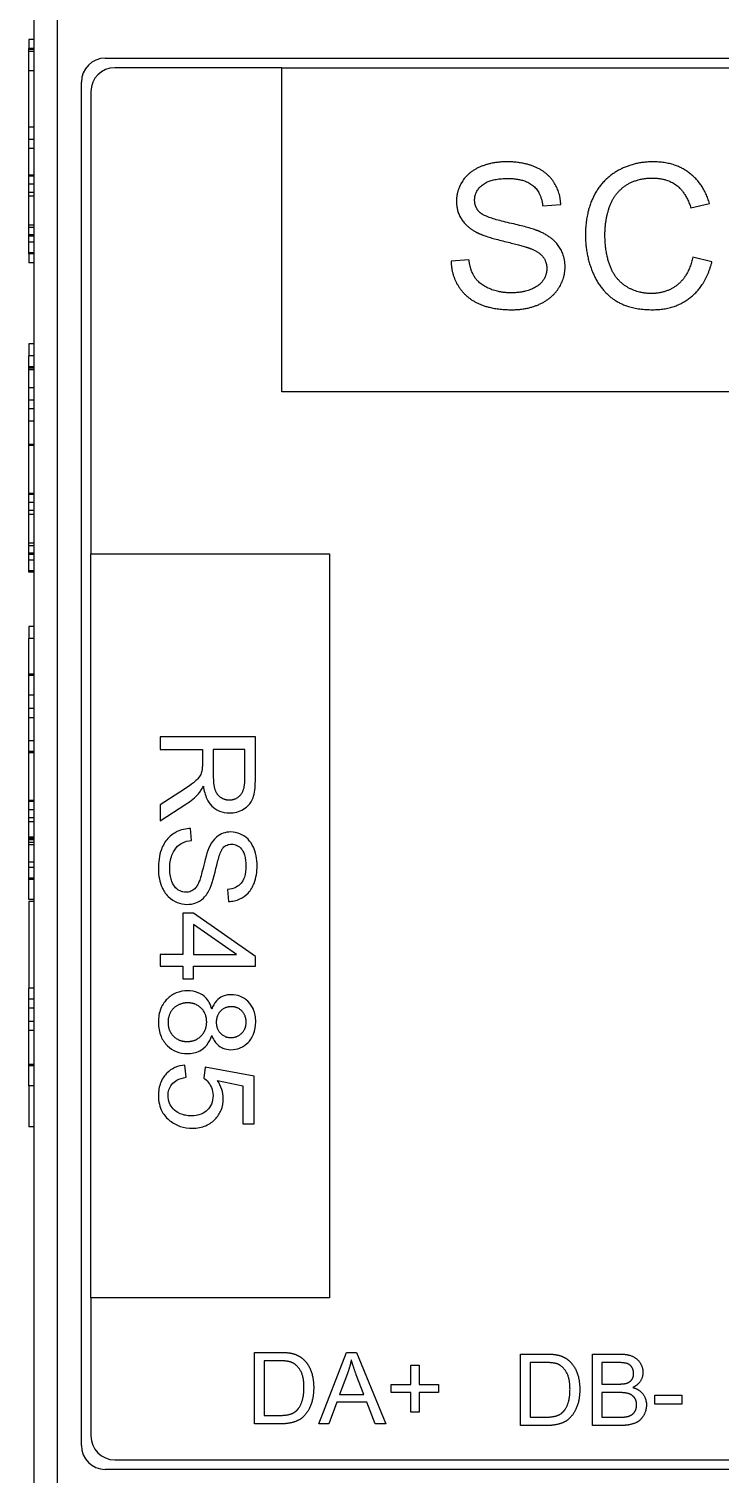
# Model space of a CAD drawing. Header units: millimetres. Extents: x -1721 to 4288, y -273 to 2028.
# Drawn here: x 528.74 to 540.34, y 369.57 to 393.82 of the extents above; entities that cross this region are included whole.
import ezdxf

# ---------------------------------------------------------------- set-up
doc = ezdxf.new("R2010")
doc.units = ezdxf.units.MM
doc.header["$LTSCALE"] = 5
doc.header["$MEASUREMENT"] = 0
doc.layers.add('圖框', color=7, linetype='CONTINUOUS')

msp = doc.modelspace()

# ---------------------------------------------------------------- linework, layer by layer
at = {"layer": '圖框'}
for p, q in [((528.823, 406.218), (528.823, 365.892)), ((529.223, 365.892), (529.223, 406.218)), ((528.743, 393.643), (528.743, 393.493)), ((528.823, 393.643), (528.743, 393.643)), ((528.823, 393.493), (528.743, 393.493)), ((528.743, 393.443), (528.743, 393.477)), ((528.823, 393.477), (528.743, 393.477)), ((528.743, 393.119), (528.743, 393.443)), ((528.823, 393.443), (528.743, 393.443)), ((528.743, 392.176), (528.743, 393.119)), ((528.823, 393.119), (528.743, 393.119)), ((530.023, 393.332), (562.023, 393.332)), ((532.983, 393.172), (530.183, 393.172)), ((532.983, 387.732), (532.983, 393.172)), ((532.983, 393.172), (558.583, 393.172)), ((529.623, 370.052), (529.623, 392.932)), ((529.783, 392.772), (529.783, 385.012)), ((528.823, 392.176), (528.743, 392.176)), ((528.823, 391.966), (528.743, 391.966)), ((528.743, 391.368), (528.743, 391.816)), ((528.823, 391.816), (528.743, 391.816)), ((528.823, 391.368), (528.743, 391.368)), ((528.743, 391.215), (528.743, 391.352)), ((528.823, 391.352), (528.743, 391.352)), ((528.823, 391.215), (528.743, 391.215)), ((528.743, 391.015), (528.743, 391.079)), ((528.823, 391.079), (528.743, 391.079)), ((528.823, 391.015), (528.743, 391.015)), ((537.362, 390.852), (537.665, 390.876)), ((539.848, 390.819), (540.16, 390.894)), ((528.823, 390.532), (528.743, 390.532)), ((528.823, 390.49), (528.743, 390.49)), ((528.743, 390.346), (528.743, 390.366)), ((528.823, 390.366), (528.743, 390.366)), ((528.823, 390.346), (528.743, 390.346)), ((528.743, 390.066), (528.743, 390.245)), ((528.823, 390.245), (528.743, 390.245)), ((528.823, 390.066), (528.743, 390.066)), ((528.743, 390.046), (528.743, 389.896)), ((528.823, 390.046), (528.743, 390.046)), ((540.201, 389.914), (539.882, 389.994)), ((528.823, 389.896), (528.743, 389.896)), ((536.125, 389.948), (535.825, 389.923)), ((528.743, 388.54), (528.743, 388.335)), ((528.823, 388.54), (528.743, 388.54)), ((528.823, 388.335), (528.743, 388.335)), ((528.743, 388.154), (528.743, 388.335)), ((528.823, 388.154), (528.743, 388.154)), ((528.743, 388.132), (528.743, 388.138)), ((528.823, 388.138), (528.743, 388.138)), ((528.743, 388.104), (528.743, 388.132)), ((528.823, 388.132), (528.743, 388.132)), ((528.743, 387.8), (528.743, 388.104)), ((528.823, 388.104), (528.743, 388.104)), ((528.823, 387.8), (528.743, 387.8)), ((528.823, 387.595), (528.743, 387.595)), ((558.583, 387.732), (532.983, 387.732)), ((528.743, 387.24), (528.743, 387.45)), ((528.823, 387.45), (528.743, 387.45)), ((528.823, 387.24), (528.743, 387.24)), ((528.823, 386.852), (528.743, 386.852)), ((528.743, 386.029), (528.743, 386.832)), ((528.823, 386.832), (528.743, 386.832)), ((528.823, 386.029), (528.743, 386.029)), ((528.743, 385.876), (528.743, 386.013)), ((528.823, 386.013), (528.743, 386.013)), ((528.823, 385.876), (528.743, 385.876)), ((528.743, 385.676), (528.743, 385.74)), ((528.823, 385.74), (528.743, 385.74)), ((528.823, 385.676), (528.743, 385.676)), ((528.823, 385.193), (528.743, 385.193)), ((528.823, 385.151), (528.743, 385.151)), ((528.743, 385.006), (528.743, 385.027)), ((528.823, 385.027), (528.743, 385.027)), ((528.823, 385.006), (528.743, 385.006)), ((528.743, 384.727), (528.743, 384.906)), ((528.823, 384.906), (528.743, 384.906)), ((529.783, 385.012), (533.783, 385.012)), ((529.783, 372.532), (529.783, 385.012)), ((533.783, 385.012), (533.783, 372.532)), ((528.823, 384.727), (528.743, 384.727)), ((528.823, 384.707), (528.743, 384.707)), ((528.743, 383.797), (528.743, 383.592)), ((528.823, 383.797), (528.743, 383.797)), ((528.823, 383.592), (528.743, 383.592)), ((528.743, 382.997), (528.743, 383.592)), ((528.823, 382.997), (528.743, 382.997)), ((528.743, 382.975), (528.743, 382.981)), ((528.823, 382.981), (528.743, 382.981)), ((528.743, 382.644), (528.743, 382.975)), ((528.823, 382.975), (528.743, 382.975)), ((528.823, 382.644), (528.743, 382.644)), ((528.823, 382.418), (528.743, 382.418)), ((528.743, 381.874), (528.743, 382.265)), ((528.823, 382.265), (528.743, 382.265)), ((528.743, 381.695), (528.743, 381.874)), ((528.823, 381.874), (528.743, 381.874)), ((530.942, 381.945), (530.942, 381.733)), ((532.542, 381.945), (530.942, 381.945)), ((530.942, 381.733), (531.653, 381.733)), ((531.653, 381.733), (531.653, 381.488)), ((532.365, 381.733), (531.836, 381.733)), ((531.836, 381.733), (531.836, 381.278)), ((532.365, 381.227), (532.365, 381.733)), ((532.542, 381.236), (532.542, 381.945)), ((528.823, 381.695), (528.743, 381.695)), ((528.743, 380.873), (528.743, 381.675)), ((528.823, 381.675), (528.743, 381.675)), ((531.275, 381.014), (530.942, 380.802)), ((528.823, 380.873), (528.743, 380.873)), ((528.823, 380.872), (528.743, 380.872)), ((528.743, 380.719), (528.743, 380.856)), ((528.823, 380.856), (528.743, 380.856)), ((530.942, 380.537), (531.377, 380.814)), ((530.942, 380.802), (530.942, 380.537)), ((528.823, 380.719), (528.743, 380.719)), ((528.743, 380.519), (528.743, 380.583)), ((528.823, 380.583), (528.743, 380.583)), ((528.823, 380.519), (528.743, 380.519)), ((528.743, 380.238), (528.743, 380.258)), ((528.823, 380.258), (528.743, 380.258)), ((531.473, 380.206), (531.456, 380.406)), ((528.823, 380.238), (528.743, 380.238)), ((528.823, 380.215), (528.743, 380.215)), ((528.823, 380.173), (528.743, 380.173)), ((528.823, 380.133), (528.743, 380.133)), ((528.823, 379.843), (528.743, 379.843)), ((528.743, 379.571), (528.743, 379.749)), ((528.823, 379.749), (528.743, 379.749)), ((528.823, 379.571), (528.743, 379.571)), ((528.743, 379.215), (528.743, 379.55)), ((528.823, 379.55), (528.743, 379.55)), ((532.076, 379.382), (532.092, 379.18)), ((528.823, 379.215), (528.743, 379.215)), ((528.743, 379.18), (528.743, 377.724)), ((528.823, 379.18), (528.743, 379.18)), ((531.325, 378.987), (531.325, 378.293)), ((531.505, 378.987), (531.325, 378.987)), ((532.542, 378.258), (531.505, 378.987)), ((532.227, 378.293), (531.505, 378.794)), ((531.505, 378.794), (531.505, 378.293)), ((530.942, 378.293), (530.942, 378.097)), ((531.325, 378.293), (530.942, 378.293)), ((530.942, 378.097), (531.325, 378.097)), ((531.325, 378.097), (531.325, 377.881)), ((531.505, 378.293), (532.227, 378.293)), ((531.505, 378.097), (532.542, 378.097)), ((531.505, 377.881), (531.505, 378.097)), ((532.542, 378.097), (532.542, 378.258)), ((531.325, 377.881), (531.505, 377.881)), ((528.743, 377.544), (528.743, 377.724)), ((528.823, 377.724), (528.743, 377.724)), ((528.743, 377.392), (528.743, 377.544)), ((528.823, 377.544), (528.743, 377.544)), ((528.823, 377.392), (528.743, 377.392)), ((528.823, 377.167), (528.743, 377.167)), ((528.743, 376.444), (528.743, 377.014)), ((528.823, 377.014), (528.743, 377.014)), ((528.823, 376.444), (528.743, 376.444)), ((528.743, 376.089), (528.743, 376.424)), ((528.823, 376.424), (528.743, 376.424)), ((531.378, 376.231), (531.361, 376.437)), ((531.699, 376.402), (531.675, 376.217)), ((532.521, 376.247), (531.699, 376.402)), ((531.904, 376.176), (532.333, 376.089)), ((532.521, 375.452), (532.521, 376.247)), ((528.743, 376.089), (528.743, 375.399)), ((528.823, 376.089), (528.743, 376.089)), ((532.333, 376.089), (532.333, 375.452)), ((532.333, 375.452), (532.521, 375.452)), ((528.823, 375.399), (528.743, 375.399)), ((529.783, 372.532), (529.783, 370.212)), ((533.783, 372.532), (529.783, 372.532)), ((532.528, 370.415), (532.528, 371.615)), ((532.528, 371.615), (532.941, 371.615)), ((533.608, 370.415), (534.069, 371.615)), ((534.069, 371.615), (534.241, 371.615)), ((534.241, 371.615), (534.731, 370.415)), ((536.991, 370.387), (536.991, 371.587)), ((536.991, 371.587), (537.405, 371.587)), ((538.196, 370.387), (538.196, 371.587)), ((538.196, 371.587), (538.646, 371.587)), ((532.939, 371.474), (532.687, 371.474)), ((532.687, 371.474), (532.687, 370.557)), ((535.148, 371.076), (535.148, 371.402)), ((535.148, 371.402), (535.287, 371.402)), ((535.287, 371.402), (535.287, 371.076)), ((537.403, 371.445), (537.15, 371.445)), ((537.15, 371.445), (537.15, 370.528)), ((538.594, 371.445), (538.355, 371.445)), ((538.355, 371.445), (538.355, 371.083)), ((534.086, 371.26), (533.954, 370.908)), ((534.362, 370.908), (534.235, 371.24)), ((534.822, 370.939), (534.822, 371.076)), ((534.822, 371.076), (535.148, 371.076)), ((535.287, 371.076), (535.614, 371.076)), ((535.614, 371.076), (535.614, 370.939)), ((538.355, 371.083), (538.614, 371.083)), ((533.954, 370.908), (534.362, 370.908)), ((535.148, 370.939), (534.822, 370.939)), ((535.148, 370.609), (535.148, 370.939)), ((535.614, 370.939), (535.287, 370.939)), ((535.287, 370.939), (535.287, 370.609)), ((538.632, 370.941), (538.355, 370.941)), ((538.355, 370.941), (538.355, 370.528)), ((539.244, 370.747), (539.244, 370.895)), ((539.244, 370.895), (539.698, 370.895)), ((539.698, 370.895), (539.698, 370.747)), ((532.687, 370.557), (532.943, 370.557)), ((533.908, 370.779), (533.776, 370.415)), ((534.411, 370.779), (533.908, 370.779)), ((534.55, 370.415), (534.411, 370.779)), ((535.287, 370.609), (535.148, 370.609)), ((539.698, 370.747), (539.244, 370.747)), ((532.961, 370.415), (532.528, 370.415)), ((533.776, 370.415), (533.608, 370.415)), ((534.731, 370.415), (534.55, 370.415)), ((537.425, 370.387), (536.991, 370.387)), ((537.15, 370.528), (537.406, 370.528)), ((538.653, 370.387), (538.196, 370.387)), ((538.355, 370.528), (538.654, 370.528)), ((582.023, 369.652), (530.023, 369.652)), ((530.183, 369.812), (581.863, 369.812))]:
    msp.add_line(p, q, dxfattribs=at)
for centre, start, end in [((530.023, 392.932), 90, 180), ((530.183, 392.772), 90, 180), ((530.183, 370.212), 180, 270), ((530.023, 370.052), 180, 270)]:
    msp.add_arc(centre, 0.4, start, end, dxfattribs=at)
for points, knots in [([(528.743, 393.477), (528.743, 393.482), (528.743, 393.486), (528.743, 393.491), (528.743, 393.492), (528.743, 393.493)], [-0.01475641, -0.01475641, -0.01475641, -0.01475641, -0.0069555, -0.0069555, 0, 0, 0, 0]), ([(528.743, 391.966), (528.743, 391.99), (528.743, 392.023), (528.743, 392.088), (528.743, 392.134), (528.743, 392.176)], [-0.02575552, -0.02575552, -0.02575552, -0.02575552, -0.01610937, -0.01610937, 0, 0, 0, 0]), ([(528.743, 391.816), (528.743, 391.816), (528.743, 391.817), (528.743, 391.821), (528.743, 391.824), (528.743, 391.838), (528.743, 391.852), (528.743, 391.892), (528.743, 391.928), (528.743, 391.966)], [-0.03001596, -0.03001596, -0.03001596, -0.03001596, -0.02645705, -0.02645705, -0.02306979, -0.02306979, -0.015561, -0.015561, 0, 0, 0, 0]), ([(528.743, 391.352), (528.743, 391.357), (528.743, 391.361), (528.743, 391.367), (528.743, 391.367), (528.743, 391.368)], [-0.01475641, -0.01475641, -0.01475641, -0.01475641, -0.0069555, -0.0069555, 0, 0, 0, 0]), ([(528.743, 391.079), (528.743, 391.099), (528.743, 391.12), (528.743, 391.153), (528.743, 391.168), (528.743, 391.187), (528.743, 391.195), (528.743, 391.207), (528.743, 391.212), (528.743, 391.215)], [-0.02879067, -0.02879067, -0.02879067, -0.02879067, -0.01974369, -0.01974369, -0.01356803, -0.01356803, -0.00979992, -0.00979992, -0.00657352, -0.00657352, -0.00657352, -0.00657352]), ([(528.743, 390.532), (528.743, 390.585), (528.743, 390.639), (528.743, 390.736), (528.743, 390.781), (528.743, 390.876), (528.743, 390.911), (528.743, 390.959), (528.743, 390.979), (528.743, 391.008), (528.743, 391.012), (528.743, 391.015)], [-0.06138969, -0.06138969, -0.06138969, -0.06138969, -0.05025808, -0.05025808, -0.04073638, -0.04073638, -0.02822185, -0.02822185, -0.01465135, -0.01465135, 0, 0, 0, 0]), ([(528.743, 390.49), (528.743, 390.498), (528.743, 390.507), (528.743, 390.52), (528.743, 390.526), (528.743, 390.532)], [-0.005067663, -0.005067663, -0.005067663, -0.005067663, -0.002048014, -0.002048014, 0, 0, 0, 0]), ([(528.743, 390.046), (528.743, 390.047), (528.743, 390.05), (528.743, 390.061), (528.743, 390.063), (528.743, 390.066)], [-0.05278395, -0.05278395, -0.05278395, -0.05278395, -0.04373737, -0.04373737, -0.04119429, -0.04119429, -0.04119429, -0.04119429]), ([(528.743, 388.138), (528.743, 388.143), (528.743, 388.147), (528.743, 388.152), (528.743, 388.153), (528.743, 388.154)], [-0.01475641, -0.01475641, -0.01475641, -0.01475641, -0.0069555, -0.0069555, 0, 0, 0, 0]), ([(528.743, 387.595), (528.743, 387.624), (528.743, 387.654), (528.743, 387.706), (528.743, 387.723), (528.743, 387.756), (528.743, 387.77), (528.743, 387.795), (528.743, 387.798), (528.743, 387.8)], [-0.04011513, -0.04011513, -0.04011513, -0.04011513, -0.03407848, -0.03407848, -0.02812131, -0.02812131, -0.01881097, -0.01881097, 0, 0, 0, 0]), ([(528.743, 387.45), (528.743, 387.478), (528.743, 387.51), (528.743, 387.556), (528.743, 387.578), (528.743, 387.595)], [-0.0173246, -0.0173246, -0.0173246, -0.0173246, -0.00648976, -0.00648976, 0, 0, 0, 0]), ([(528.743, 386.852), (528.743, 386.888), (528.743, 386.925), (528.743, 387.055), (528.743, 387.148), (528.743, 387.24)], [-0.04923655, -0.04923655, -0.04923655, -0.04923655, -0.03458871, -0.03458871, 0, 0, 0, 0]), ([(528.743, 386.832), (528.743, 386.833), (528.743, 386.834), (528.743, 386.842), (528.743, 386.847), (528.743, 386.852)], [-0.09569168, -0.09569168, -0.09569168, -0.09569168, -0.06490551, -0.06490551, -0.04542619, -0.04542619, -0.04542619, -0.04542619]), ([(528.743, 386.013), (528.743, 386.018), (528.743, 386.022), (528.743, 386.027), (528.743, 386.028), (528.743, 386.029)], [-0.01475641, -0.01475641, -0.01475641, -0.01475641, -0.0069555, -0.0069555, 0, 0, 0, 0]), ([(528.743, 385.74), (528.743, 385.76), (528.743, 385.781), (528.743, 385.814), (528.743, 385.828), (528.743, 385.848), (528.743, 385.855), (528.743, 385.868), (528.743, 385.872), (528.743, 385.876)], [-0.02879067, -0.02879067, -0.02879067, -0.02879067, -0.01974369, -0.01974369, -0.01356803, -0.01356803, -0.00979992, -0.00979992, -0.00657352, -0.00657352, -0.00657352, -0.00657352]), ([(528.743, 385.193), (528.743, 385.246), (528.743, 385.3), (528.743, 385.397), (528.743, 385.441), (528.743, 385.536), (528.743, 385.572), (528.743, 385.62), (528.743, 385.64), (528.743, 385.669), (528.743, 385.673), (528.743, 385.676)], [-0.06138969, -0.06138969, -0.06138969, -0.06138969, -0.05025808, -0.05025808, -0.04073638, -0.04073638, -0.02822185, -0.02822185, -0.01465135, -0.01465135, 0, 0, 0, 0]), ([(528.743, 385.151), (528.743, 385.159), (528.743, 385.167), (528.743, 385.181), (528.743, 385.187), (528.743, 385.193)], [-0.005067663, -0.005067663, -0.005067663, -0.005067663, -0.002048014, -0.002048014, 0, 0, 0, 0]), ([(528.743, 384.707), (528.743, 384.708), (528.743, 384.71), (528.743, 384.721), (528.743, 384.724), (528.743, 384.727)], [-0.05278395, -0.05278395, -0.05278395, -0.05278395, -0.04373737, -0.04373737, -0.04119429, -0.04119429, -0.04119429, -0.04119429]), ([(528.743, 382.981), (528.743, 382.986), (528.743, 382.99), (528.743, 382.995), (528.743, 382.996), (528.743, 382.997)], [-0.01475641, -0.01475641, -0.01475641, -0.01475641, -0.0069555, -0.0069555, 0, 0, 0, 0]), ([(528.743, 382.418), (528.743, 382.45), (528.743, 382.481), (528.743, 382.542), (528.743, 382.56), (528.743, 382.6), (528.743, 382.616), (528.743, 382.638), (528.743, 382.641), (528.743, 382.644)], [-0.02885616, -0.02885616, -0.02885616, -0.02885616, -0.02509201, -0.02509201, -0.02107395, -0.02107395, -0.01295694, -0.01295694, 0, 0, 0, 0]), ([(528.743, 382.265), (528.743, 382.295), (528.743, 382.328), (528.743, 382.376), (528.743, 382.4), (528.743, 382.418)], [-0.01829391, -0.01829391, -0.01829391, -0.01829391, -0.00692608, -0.00692608, 0, 0, 0, 0]), ([(528.743, 381.675), (528.743, 381.677), (528.743, 381.679), (528.743, 381.69), (528.743, 381.693), (528.743, 381.695)], [-0.0373838, -0.0373838, -0.0373838, -0.0373838, -0.02693894, -0.02693894, -0.0245524, -0.0245524, -0.0245524, -0.0245524]), ([(531.653, 381.488), (531.653, 381.465), (531.652, 381.44), (531.65, 381.403), (531.648, 381.385), (531.645, 381.37)], [-0.01427794, -0.01427794, -0.01427794, -0.01427794, -0.00565959, -0.00565959, 0, 0, 0, 0]), ([(531.645, 381.37), (531.639, 381.344), (531.629, 381.32), (531.6, 381.267), (531.581, 381.245), (531.524, 381.188), (531.458, 381.132), (531.275, 381.014)], [-0.1699929, -0.1699929, -0.1699929, -0.1699929, -0.1320455, -0.1320455, -0.0816712, -0.0816712, 0, 0, 0, 0]), ([(532.105, 380.666), (532.147, 380.666), (532.189, 380.671), (532.269, 380.693), (532.307, 380.709), (532.373, 380.749), (532.412, 380.777), (532.483, 380.866), (532.501, 380.912), (532.535, 381.032), (532.542, 381.136), (532.542, 381.236)], [-0.110073, -0.110073, -0.110073, -0.110073, -0.0903426, -0.0903426, -0.070916, -0.070916, -0.0544789, -0.0544789, -0.0374274, -0.0374274, 0, 0, 0, 0]), ([(531.377, 380.814), (531.418, 380.84), (531.457, 380.868), (531.528, 380.927), (531.561, 380.957), (531.59, 380.989)], [-0.0345865, -0.0345865, -0.0345865, -0.0345865, -0.01646863, -0.01646863, 0, 0, 0, 0]), ([(531.59, 380.989), (531.605, 381.006), (531.618, 381.025), (531.644, 381.066), (531.658, 381.092), (531.67, 381.116)], [-0.01846797, -0.01846797, -0.01846797, -0.01846797, -0.01028737, -0.01028737, 0, 0, 0, 0]), ([(531.67, 381.116), (531.68, 381.043), (531.698, 380.968), (531.751, 380.856), (531.778, 380.815), (531.836, 380.758), (531.877, 380.723), (531.992, 380.676), (532.048, 380.666), (532.105, 380.666)], [-0.1428551, -0.1428551, -0.1428551, -0.1428551, -0.085047, -0.085047, -0.0465023, -0.0465023, -0.0214653, -0.0214653, 0, 0, 0, 0]), ([(528.743, 380.856), (528.743, 380.861), (528.743, 380.865), (528.743, 380.871), (528.743, 380.871), (528.743, 380.872)], [-0.01475641, -0.01475641, -0.01475641, -0.01475641, -0.0069555, -0.0069555, 0, 0, 0, 0]), ([(528.743, 380.583), (528.743, 380.603), (528.743, 380.624), (528.743, 380.657), (528.743, 380.672), (528.743, 380.691), (528.743, 380.699), (528.743, 380.711), (528.743, 380.716), (528.743, 380.719)], [-0.02879067, -0.02879067, -0.02879067, -0.02879067, -0.01974369, -0.01974369, -0.01356803, -0.01356803, -0.00979992, -0.00979992, -0.00657352, -0.00657352, -0.00657352, -0.00657352]), ([(528.743, 380.258), (528.743, 380.298), (528.743, 380.339), (528.743, 380.402), (528.743, 380.423), (528.743, 380.468), (528.743, 380.485), (528.743, 380.512), (528.743, 380.516), (528.743, 380.519)], [-0.04219935, -0.04219935, -0.04219935, -0.04219935, -0.03344935, -0.03344935, -0.02705613, -0.02705613, -0.01757714, -0.01757714, 0, 0, 0, 0]), ([(531.456, 380.406), (531.417, 380.405), (531.377, 380.4), (531.301, 380.382), (531.265, 380.37), (531.185, 380.331), (531.127, 380.296), (531.026, 380.185), (530.99, 380.123), (530.927, 379.951), (530.915, 379.834), (530.915, 379.724)], [-0.1423674, -0.1423674, -0.1423674, -0.1423674, -0.1195844, -0.1195844, -0.0976049, -0.0976049, -0.0685264, -0.0685264, -0.0413816, -0.0413816, 0, 0, 0, 0]), ([(532.128, 380.347), (532.084, 380.347), (532.041, 380.34), (531.966, 380.313), (531.927, 380.293), (531.843, 380.221), (531.808, 380.172), (531.781, 380.12)], [-0.065441, -0.065441, -0.065441, -0.065441, -0.04152799, -0.04152799, -0.02220708, -0.02220708, 0, 0, 0, 0]), ([(532.57, 379.782), (532.57, 379.837), (532.565, 379.892), (532.541, 380.012), (532.522, 380.061), (532.486, 380.142), (532.456, 380.187), (532.372, 380.273), (532.321, 380.3), (532.234, 380.337), (532.182, 380.347), (532.128, 380.347)], [-0.06218248, -0.06218248, -0.06218248, -0.06218248, -0.05573517, -0.05573517, -0.0478216, -0.0478216, -0.03541083, -0.03541083, -0.02026342, -0.02026342, 0, 0, 0, 0]), ([(528.743, 380.173), (528.743, 380.179), (528.743, 380.185), (528.743, 380.199), (528.743, 380.207), (528.743, 380.215)], [-0.008072971, -0.008072971, -0.008072971, -0.008072971, -0.003843937, -0.003843937, 0, 0, 0, 0]), ([(528.743, 380.133), (528.743, 380.14), (528.743, 380.15), (528.743, 380.164), (528.743, 380.17), (528.743, 380.173)], [-0.009376737, -0.009376737, -0.009376737, -0.009376737, -0.00339234, -0.00339234, 0, 0, 0, 0]), ([(528.743, 379.843), (528.743, 379.869), (528.743, 379.895), (528.743, 379.95), (528.743, 379.971), (528.743, 380.007), (528.743, 380.027), (528.743, 380.057), (528.743, 380.081), (528.743, 380.133)], [-0.2011873, -0.2011873, -0.2011873, -0.2011873, -0.1675402, -0.1675402, -0.1283039, -0.1283039, -0.0614589, -0.0614589, 0, 0, 0, 0]), ([(531.104, 379.733), (531.104, 379.81), (531.115, 379.886), (531.153, 379.985), (531.175, 380.037), (531.241, 380.116), (531.271, 380.14), (531.359, 380.186), (531.417, 380.2), (531.473, 380.206)], [-0.1207244, -0.1207244, -0.1207244, -0.1207244, -0.0599727, -0.0599727, -0.0371299, -0.0371299, -0.0214066, -0.0214066, 0, 0, 0, 0]), ([(531.781, 380.12), (531.732, 380.028), (531.692, 379.857), (531.64, 379.648), (531.618, 379.564), (531.601, 379.524)], [-0.036386, -0.036386, -0.036386, -0.036386, -0.01650645, -0.01650645, 0, 0, 0, 0]), ([(531.784, 379.404), (531.832, 379.508), (531.874, 379.716), (531.924, 379.91), (531.946, 379.985), (531.98, 380.053), (531.99, 380.069), (532, 380.081)], [-0.06008308, -0.06008308, -0.06008308, -0.06008308, -0.02494585, -0.02494585, -0.00595776, -0.00595776, 0, 0, 0, 0]), ([(532, 380.081), (532.01, 380.091), (532.02, 380.101), (532.042, 380.117), (532.054, 380.123), (532.091, 380.139), (532.117, 380.143), (532.143, 380.143)], [-0.0202065, -0.0202065, -0.0202065, -0.0202065, -0.01494499, -0.01494499, -0.00986777, -0.00986777, 0, 0, 0, 0]), ([(532.143, 380.143), (532.159, 380.143), (532.174, 380.141), (532.205, 380.134), (532.219, 380.129), (532.262, 380.107), (532.286, 380.086), (532.321, 380.044), (532.342, 380.016), (532.378, 379.904), (532.383, 379.836), (532.383, 379.774)], [-0.1004927, -0.1004927, -0.1004927, -0.1004927, -0.0863041, -0.0863041, -0.072351, -0.072351, -0.0437084, -0.0437084, -0.023361, -0.023361, 0, 0, 0, 0]), ([(532.383, 379.774), (532.383, 379.713), (532.377, 379.649), (532.341, 379.54), (532.319, 379.509), (532.28, 379.462), (532.251, 379.439), (532.174, 379.399), (532.125, 379.387), (532.076, 379.382)], [-0.05189234, -0.05189234, -0.05189234, -0.05189234, -0.04160037, -0.04160037, -0.03257209, -0.03257209, -0.01860069, -0.01860069, 0, 0, 0, 0]), ([(532.092, 379.18), (532.125, 379.181), (532.158, 379.185), (532.222, 379.2), (532.253, 379.21), (532.332, 379.247), (532.378, 379.279), (532.469, 379.374), (532.499, 379.434), (532.556, 379.579), (532.57, 379.681), (532.57, 379.782)], [-0.09384722, -0.09384722, -0.09384722, -0.09384722, -0.0839855, -0.0839855, -0.07443526, -0.07443526, -0.05838334, -0.05838334, -0.03798117, -0.03798117, 0, 0, 0, 0]), ([(528.743, 379.55), (528.743, 379.551), (528.743, 379.552), (528.743, 379.56), (528.743, 379.565), (528.743, 379.571)], [-0.1517437, -0.1517437, -0.1517437, -0.1517437, -0.11471051, -0.11471051, -0.08787949, -0.08787949, -0.08787949, -0.08787949]), ([(530.915, 379.724), (530.915, 379.669), (530.92, 379.615), (530.941, 379.511), (530.956, 379.463), (530.998, 379.37), (531.03, 379.314), (531.134, 379.211), (531.189, 379.182), (531.282, 379.143), (531.337, 379.132), (531.394, 379.132)], [-0.08392399, -0.08392399, -0.08392399, -0.08392399, -0.06784683, -0.06784683, -0.05271779, -0.05271779, -0.03763723, -0.03763723, -0.02151979, -0.02151979, 0, 0, 0, 0]), ([(531.376, 379.336), (531.359, 379.336), (531.342, 379.337), (531.309, 379.345), (531.293, 379.35), (531.256, 379.368), (531.23, 379.384), (531.176, 379.442), (531.155, 379.479), (531.122, 379.565), (531.104, 379.634), (531.104, 379.733)], [-0.1348103, -0.1348103, -0.1348103, -0.1348103, -0.1149017, -0.1149017, -0.0951254, -0.0951254, -0.0671717, -0.0671717, -0.0371384, -0.0371384, 0, 0, 0, 0]), ([(531.601, 379.524), (531.592, 379.498), (531.581, 379.473), (531.556, 379.431), (531.542, 379.412), (531.504, 379.373), (531.481, 379.36), (531.434, 379.341), (531.405, 379.336), (531.376, 379.336)], [-0.03209159, -0.03209159, -0.03209159, -0.03209159, -0.0251106, -0.0251106, -0.01928468, -0.01928468, -0.0110005, -0.0110005, 0, 0, 0, 0]), ([(531.394, 379.132), (531.446, 379.132), (531.496, 379.14), (531.578, 379.171), (531.624, 379.194), (531.719, 379.285), (531.756, 379.343), (531.784, 379.404)], [-0.08444594, -0.08444594, -0.08444594, -0.08444594, -0.04958789, -0.04958789, -0.02508063, -0.02508063, 0, 0, 0, 0]), ([(531.405, 377.682), (531.339, 377.682), (531.274, 377.671), (531.155, 377.622), (531.105, 377.587), (531.028, 377.51), (530.986, 377.459), (530.926, 377.312), (530.915, 377.234), (530.915, 377.155)], [-0.1446951, -0.1446951, -0.1446951, -0.1446951, -0.1009666, -0.1009666, -0.0597373, -0.0597373, -0.0294006, -0.0294006, 0, 0, 0, 0]), ([(531.81, 377.376), (531.8, 377.414), (531.787, 377.45), (531.751, 377.516), (531.73, 377.545), (531.676, 377.599), (531.636, 377.629), (531.526, 377.673), (531.466, 377.682), (531.405, 377.682)], [-0.08478191, -0.08478191, -0.08478191, -0.08478191, -0.06380567, -0.06380567, -0.04433706, -0.04433706, -0.0228373, -0.0228373, 0, 0, 0, 0]), ([(532.136, 377.617), (532.108, 377.617), (532.081, 377.615), (532.03, 377.604), (532.006, 377.596), (531.955, 377.571), (531.921, 377.55), (531.853, 377.474), (531.828, 377.426), (531.81, 377.376)], [-0.06972324, -0.06972324, -0.06972324, -0.06972324, -0.05356298, -0.05356298, -0.0383685, -0.0383685, -0.01984789, -0.01984789, 0, 0, 0, 0]), ([(532.548, 377.159), (532.548, 377.197), (532.545, 377.235), (532.531, 377.306), (532.522, 377.34), (532.49, 377.412), (532.463, 377.46), (532.379, 377.541), (532.338, 377.569), (532.242, 377.608), (532.19, 377.617), (532.136, 377.617)], [-0.1056203, -0.1056203, -0.1056203, -0.1056203, -0.0839814, -0.0839814, -0.0641261, -0.0641261, -0.0388947, -0.0388947, -0.020278, -0.020278, 0, 0, 0, 0]), ([(528.743, 377.167), (528.743, 377.199), (528.743, 377.23), (528.743, 377.291), (528.743, 377.309), (528.743, 377.349), (528.743, 377.365), (528.743, 377.386), (528.743, 377.39), (528.743, 377.392)], [-0.02885616, -0.02885616, -0.02885616, -0.02885616, -0.02509201, -0.02509201, -0.02107395, -0.02107395, -0.01295694, -0.01295694, 0, 0, 0, 0]), ([(528.743, 377.014), (528.743, 377.044), (528.743, 377.077), (528.743, 377.125), (528.743, 377.149), (528.743, 377.167)], [-0.01829391, -0.01829391, -0.01829391, -0.01829391, -0.00692608, -0.00692608, 0, 0, 0, 0]), ([(530.915, 377.155), (530.915, 377.113), (530.918, 377.07), (530.933, 376.99), (530.944, 376.952), (530.985, 376.856), (531.022, 376.805), (531.11, 376.719), (531.158, 376.686), (531.272, 376.639), (531.335, 376.628), (531.399, 376.628)], [-0.1012469, -0.1012469, -0.1012469, -0.1012469, -0.0852471, -0.0852471, -0.0704867, -0.0704867, -0.0461454, -0.0461454, -0.0241114, -0.0241114, 0, 0, 0, 0]), ([(532.131, 376.694), (532.185, 376.694), (532.237, 376.703), (532.337, 376.745), (532.381, 376.776), (532.447, 376.843), (532.484, 376.887), (532.538, 377.019), (532.548, 377.089), (532.548, 377.159)], [-0.1265609, -0.1265609, -0.1265609, -0.1265609, -0.0899528, -0.0899528, -0.0533505, -0.0533505, -0.0262792, -0.0262792, 0, 0, 0, 0]), ([(531.399, 376.628), (531.437, 376.628), (531.474, 376.632), (531.545, 376.648), (531.578, 376.66), (531.648, 376.697), (531.689, 376.727), (531.764, 376.817), (531.791, 376.872), (531.81, 376.931)], [-0.07938179, -0.07938179, -0.07938179, -0.07938179, -0.06121279, -0.06121279, -0.04414604, -0.04414604, -0.02299251, -0.02299251, 0, 0, 0, 0]), ([(531.81, 376.931), (531.821, 376.903), (531.833, 376.875), (531.863, 376.827), (531.88, 376.805), (531.936, 376.749), (531.973, 376.73), (532.04, 376.702), (532.085, 376.694), (532.131, 376.694)], [-0.03867587, -0.03867587, -0.03867587, -0.03867587, -0.03277683, -0.03277683, -0.02745294, -0.02745294, -0.017121, -0.017121, 0, 0, 0, 0]), ([(528.743, 376.424), (528.743, 376.425), (528.743, 376.426), (528.743, 376.435), (528.743, 376.439), (528.743, 376.444)], [-0.11241521, -0.11241521, -0.11241521, -0.11241521, -0.09520949, -0.09520949, -0.08507152, -0.08507152, -0.08507152, -0.08507152]), ([(531.361, 376.437), (531.303, 376.431), (531.246, 376.418), (531.141, 376.371), (531.096, 376.34), (531.026, 376.27), (530.985, 376.221), (530.926, 376.075), (530.915, 375.999), (530.915, 375.922)], [-0.1388867, -0.1388867, -0.1388867, -0.1388867, -0.0978389, -0.0978389, -0.0589204, -0.0589204, -0.0287339, -0.0287339, 0, 0, 0, 0]), ([(531.076, 375.924), (531.076, 375.957), (531.08, 375.99), (531.101, 376.052), (531.116, 376.08), (531.163, 376.142), (531.194, 376.165), (531.27, 376.207), (531.324, 376.223), (531.378, 376.231)], [-0.04940578, -0.04940578, -0.04940578, -0.04940578, -0.04073303, -0.04073303, -0.03236477, -0.03236477, -0.02049862, -0.02049862, 0, 0, 0, 0]), ([(531.675, 376.217), (531.703, 376.199), (531.728, 376.177), (531.766, 376.132), (531.788, 376.101), (531.823, 376.018), (531.831, 375.973), (531.831, 375.926)], [-0.05553641, -0.05553641, -0.05553641, -0.05553641, -0.03374381, -0.03374381, -0.01755842, -0.01755842, 0, 0, 0, 0]), ([(532.004, 375.874), (532.004, 375.926), (531.995, 375.978), (531.961, 376.081), (531.936, 376.13), (531.904, 376.176)], [-0.04070739, -0.04070739, -0.04070739, -0.04070739, -0.02084609, -0.02084609, 0, 0, 0, 0]), ([(530.915, 375.922), (530.915, 375.874), (530.92, 375.826), (530.941, 375.735), (530.957, 375.693), (531.012, 375.594), (531.056, 375.545), (531.109, 375.503)], [-0.06034523, -0.06034523, -0.06034523, -0.06034523, -0.04220532, -0.04220532, -0.02530097, -0.02530097, 0, 0, 0, 0]), ([(531.467, 375.585), (531.434, 375.585), (531.4, 375.587), (531.338, 375.599), (531.308, 375.607), (531.225, 375.643), (531.189, 375.675), (531.137, 375.728), (531.115, 375.761), (531.083, 375.838), (531.076, 375.88), (531.076, 375.924)], [-0.05761031, -0.05761031, -0.05761031, -0.05761031, -0.05053719, -0.05053719, -0.04407483, -0.04407483, -0.03127154, -0.03127154, -0.01625751, -0.01625751, 0, 0, 0, 0]), ([(531.831, 375.926), (531.831, 375.876), (531.823, 375.826), (531.787, 375.742), (531.765, 375.709), (531.714, 375.66), (531.681, 375.633), (531.579, 375.592), (531.523, 375.585), (531.467, 375.585)], [-0.1029437, -0.1029437, -0.1029437, -0.1029437, -0.0689696, -0.0689696, -0.0410716, -0.0410716, -0.0208602, -0.0208602, 0, 0, 0, 0]), ([(531.486, 375.376), (531.525, 375.376), (531.565, 375.379), (531.64, 375.394), (531.676, 375.404), (531.78, 375.449), (531.831, 375.491), (531.909, 375.572), (531.943, 375.622), (531.993, 375.741), (532.004, 375.806), (532.004, 375.874)], [-0.08728226, -0.08728226, -0.08728226, -0.08728226, -0.07715558, -0.07715558, -0.0676886, -0.0676886, -0.04819048, -0.04819048, -0.02520955, -0.02520955, 0, 0, 0, 0]), ([(531.109, 375.503), (531.161, 375.461), (531.219, 375.429), (531.348, 375.386), (531.416, 375.376), (531.486, 375.376)], [-0.05110462, -0.05110462, -0.05110462, -0.05110462, -0.02599581, -0.02599581, 0, 0, 0, 0])]:
    msp.add_open_spline(points, degree=3, knots=knots, dxfattribs=at)
for points, degree in [([(536.762, 391.593), (536.518, 391.593), (536.121, 391.428), (535.915, 391.114), (535.915, 390.931)], 2), ([(537.665, 390.876), (537.658, 391.086), (537.437, 391.421), (537.029, 391.593), (536.762, 391.593)], 2), ([(539.213, 391.593), (538.895, 391.593), (538.366, 391.304), (538.079, 390.744), (538.079, 390.369)], 2), ([(540.16, 390.894), (540.063, 391.225), (539.573, 391.593), (539.213, 391.593)], 2), ([(536.22, 390.953), (536.22, 391.101), (536.485, 391.313), (536.774, 391.313)], 2), ([(536.774, 391.313), (537.052, 391.313), (537.338, 391.081), (537.362, 390.852)], 2), ([(538.406, 390.371), (538.406, 390.609), (538.556, 391.055), (538.929, 391.32), (539.206, 391.32)], 2), ([(539.206, 391.32), (539.447, 391.32), (539.763, 391.081), (539.848, 390.819)], 2), ([(535.915, 390.931), (535.915, 390.766), (536.083, 390.499), (536.255, 390.409)], 2), ([(536.313, 390.739), (536.22, 390.823), (536.22, 390.953)], 2), ([(537.329, 390.415), (537.184, 390.481), (536.407, 390.656), (536.313, 390.739)], 2), ([(528.743, 390.366), (528.743, 390.406), (528.743, 390.449), (528.743, 390.49)], 3), ([(528.743, 390.245), (528.743, 390.277), (528.743, 390.311), (528.743, 390.346)], 3), ([(536.255, 390.409), (536.388, 390.338), (537.052, 390.179), (537.149, 390.14)], 2), ([(537.737, 389.829), (537.737, 390.022), (537.537, 390.318), (537.329, 390.415)], 2), ([(538.079, 390.369), (538.079, 390.025), (538.333, 389.427), (538.82, 389.111), (539.207, 389.111)], 2), ([(539.18, 389.383), (538.96, 389.383), (538.585, 389.608), (538.406, 390.065), (538.406, 390.371)], 2), ([(537.149, 390.14), (537.301, 390.084), (537.431, 389.915), (537.431, 389.802)], 2), ([(539.882, 389.994), (539.816, 389.69), (539.447, 389.383), (539.18, 389.383)], 2), ([(535.825, 389.923), (535.832, 389.681), (536.083, 389.301), (536.522, 389.111), (536.849, 389.111)], 2), ([(536.835, 389.394), (536.63, 389.394), (536.302, 389.537), (536.147, 389.767), (536.125, 389.948)], 2), ([(537.431, 389.802), (537.431, 389.69), (537.296, 389.502), (537.016, 389.394), (536.835, 389.394)], 2), ([(536.849, 389.111), (537.106, 389.111), (537.517, 389.299), (537.737, 389.637), (537.737, 389.829)], 2), ([(539.207, 389.111), (539.582, 389.111), (540.1, 389.522), (540.201, 389.914)], 2), ([(528.743, 385.027), (528.743, 385.067), (528.743, 385.11), (528.743, 385.151)], 3), ([(528.743, 384.906), (528.743, 384.938), (528.743, 384.972), (528.743, 385.006)], 3), ([(531.836, 381.278), (531.836, 381.133), (531.895, 380.97), (532.028, 380.885), (532.105, 380.885)], 2), ([(532.105, 380.885), (532.218, 380.885), (532.365, 381.049), (532.365, 381.227)], 2), ([(528.743, 380.872), (528.743, 380.873), (528.743, 380.873), (528.743, 380.873)], 3), ([(528.743, 380.215), (528.743, 380.222), (528.743, 380.23), (528.743, 380.238)], 3), ([(528.743, 379.749), (528.743, 379.779), (528.743, 379.811), (528.743, 379.843)], 3), ([(531.404, 377.48), (531.32, 377.48), (531.162, 377.4), (531.076, 377.244), (531.076, 377.154)], 2), ([(531.725, 377.16), (531.725, 377.299), (531.542, 377.48), (531.404, 377.48)], 2), ([(532.143, 377.415), (532.029, 377.415), (531.886, 377.27), (531.886, 377.154)], 2), ([(532.387, 377.155), (532.387, 377.269), (532.243, 377.415), (532.143, 377.415)], 2), ([(531.076, 377.154), (531.076, 377.013), (531.258, 376.831), (531.397, 376.831)], 2), ([(531.397, 376.831), (531.539, 376.831), (531.725, 377.019), (531.725, 377.16)], 2), ([(531.886, 377.154), (531.886, 377.041), (532.028, 376.897), (532.132, 376.897)], 2), ([(532.132, 376.897), (532.239, 376.897), (532.387, 377.044), (532.387, 377.155)], 2), ([(532.941, 371.615), (533.081, 371.615), (533.155, 371.598)], 2), ([(533.155, 371.598), (533.259, 371.574), (533.331, 371.512)], 2), ([(537.405, 371.587), (537.544, 371.587), (537.619, 371.569)], 2), ([(537.619, 371.569), (537.722, 371.545), (537.794, 371.483)], 2), ([(538.646, 371.587), (538.783, 371.587), (538.949, 371.513), (539.044, 371.363), (539.044, 371.279)], 2), ([(533.144, 371.449), (533.08, 371.474), (532.939, 371.474)], 2), ([(533.357, 371.025), (533.357, 371.213), (533.233, 371.415), (533.144, 371.449)], 2), ([(533.331, 371.512), (533.426, 371.433), (533.52, 371.183), (533.52, 371.022)], 2), ([(534.151, 371.489), (534.128, 371.374), (534.086, 371.26)], 2), ([(534.235, 371.24), (534.179, 371.392), (534.151, 371.489)], 2), ([(537.608, 371.42), (537.544, 371.445), (537.403, 371.445)], 2), ([(537.82, 370.996), (537.82, 371.184), (537.696, 371.386), (537.608, 371.42)], 2), ([(537.794, 371.483), (537.889, 371.404), (537.984, 371.154), (537.984, 370.993)], 2), ([(538.887, 371.261), (538.887, 371.32), (538.83, 371.411), (538.723, 371.445), (538.594, 371.445)], 2), ([(539.044, 371.279), (539.044, 371.202), (538.96, 371.067), (538.875, 371.025)], 2), ([(538.614, 371.083), (538.72, 371.083), (538.766, 371.096)], 2), ([(538.766, 371.096), (538.826, 371.115), (538.887, 371.198), (538.887, 371.261)], 2), ([(533.52, 371.022), (533.52, 370.886), (533.456, 370.674), (533.357, 370.536), (533.238, 370.457), (533.07, 370.415), (532.961, 370.415)], 2), ([(533.237, 370.641), (533.293, 370.698), (533.357, 370.888), (533.357, 371.025)], 2), ([(537.984, 370.993), (537.984, 370.857), (537.919, 370.645), (537.82, 370.507), (537.701, 370.428), (537.534, 370.387), (537.425, 370.387)], 2), ([(537.7, 370.613), (537.757, 370.669), (537.82, 370.86), (537.82, 370.996)], 2), ([(538.938, 370.735), (538.938, 370.802), (538.868, 370.901), (538.746, 370.941), (538.632, 370.941)], 2), ([(538.875, 371.025), (538.985, 370.993), (539.102, 370.839), (539.102, 370.734)], 2), ([(532.943, 370.557), (533.062, 370.557), (533.197, 370.601), (533.237, 370.641)], 2), ([(537.406, 370.528), (537.525, 370.528), (537.661, 370.572), (537.7, 370.613)], 2), ([(539.102, 370.734), (539.102, 370.65), (539.031, 370.506), (538.927, 370.427), (538.768, 370.387), (538.653, 370.387)], 2), ([(538.762, 370.534), (538.817, 370.544), (538.891, 370.59), (538.938, 370.677), (538.938, 370.735)], 2), ([(538.654, 370.528), (538.731, 370.528), (538.762, 370.534)], 2)]:
    msp.add_open_spline(points, degree=degree, dxfattribs=at)

doc.saveas('drawing.dxf')
